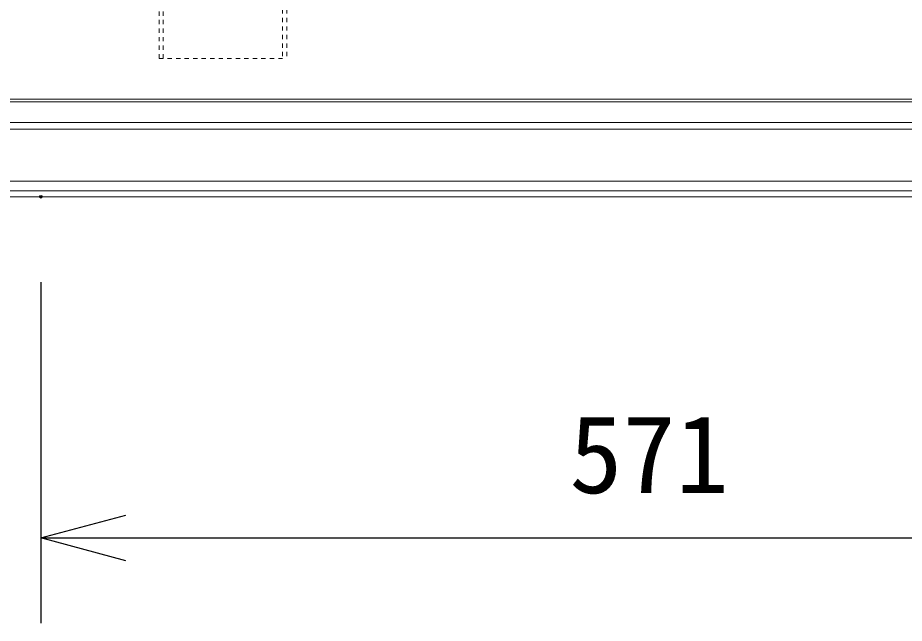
# Model space of a CAD drawing. Units: millimetres, scale not verified. Extents: x -63 to 62, y -57 to 57.
# Drawn here: x -29.01 to -8.21, y -13.48 to 0.71 of the extents above; entities that cross this region are included whole.
import ezdxf
from ezdxf.enums import TextEntityAlignment as Align

# ---------------------------------------------------------------- set-up
doc = ezdxf.new("R2010")
doc.units = ezdxf.units.MM
doc.header["$LTSCALE"] = 0.125
doc.header["$PDMODE"] = 32
doc.header["$PDSIZE"] = 0.0625
doc.linetypes.add('USER4', pattern=[1.4, 0.7, -0.7])
for name, color, linetype in [('0-0_0', 7, 'Continuous'), ('0-4_DEFPOINTS', 7, 'Continuous'), ('0-6_SUNPO', 7, 'Continuous')]:
    doc.layers.add(name, color=color, linetype=linetype)
doc.layers.add('0-5_GAIKEI', color=1, linetype='Continuous', lineweight=18)
doc.styles.add('ＭＳ ゴシック', font='')
doc.styles.get('ＭＳ ゴシック').set_extended_font_data('MS Gothic')

# ---------------------------------------------------------------- blocks, each defined once
blk = doc.blocks.new('_OPEN30')
at = {"layer": '0-0_0'}
blk.add_line((0, 0), (-1, 0), dxfattribs=at)
blk.add_lwpolyline([(-1, 0.26795), (0, 0), (-1, -0.26795)], dxfattribs=at)
blk = doc.blocks.new('D9')
at = {"layer": '0-4_DEFPOINTS'}
blk.add_point((-28.3182, 3.194), dxfattribs=at)
at = {"layer": '0-6_SUNPO'}
for p, q in [((-28.3182, 1.194), (-28.3182, -6.806)), ((-26.3182, -4.806), (-1.7682, -4.806))]:
    blk.add_line(p, q, dxfattribs=at)
at = {"layer": '0-6_SUNPO', "xscale": 2, "yscale": 2, "rotation": 180}
blk.add_blockref('_OPEN30', (-28.3182, -4.806), dxfattribs=at)
at = {"layer": '0-6_SUNPO', "style": 'ＭＳ ゴシック'}
blk.add_text('571', height=1.833, dxfattribs=at).set_placement((-15.9182, -4.306), align=Align.BOTTOM_LEFT)

msp = doc.modelspace()

# ---------------------------------------------------------------- linework, layer by layer
at = {"layer": '0-5_GAIKEI', "linetype": 'USER4'}
for p, q in [((-25.6906, -0.2391), (-25.6906, 21.3109)), ((-25.5906, -0.2391), (-25.5906, 21.3109)), ((-22.7906, 21.3109), (-22.7906, -0.2391)), ((-22.6906, 21.3109), (-22.6906, -0.2391)), ((-25.6906, -0.2391), (-22.6906, -0.2391))]:
    msp.add_line(p, q, dxfattribs=at)
at = {"layer": '0-5_GAIKEI'}
for p, q in [((8.7752, -1.1989), (-37.1563, -1.1989)), ((-37.1711, -1.2587), (8.7899, -1.2587)), ((9.324, -1.7416), (-37.7052, -1.7416)), ((9.3487, -1.9003), (-37.7299, -1.9003)), ((10.7494, -3.1192), (-39.1306, -3.1192)), ((-39.3575, -3.346), (10.9763, -3.346))]:
    msp.add_line(p, q, dxfattribs=at)
at = {"layer": '0-5_GAIKEI', "color": 7}
msp.add_line((11.1097, -3.4814), (-39.4909, -3.4814), dxfattribs=at)

# ---------------------------------------------------------------- block references
at = {"layer": '0-6_SUNPO'}
msp.add_blockref('D9', (-0.1474, -6.6754), dxfattribs=at)

doc.saveas('drawing.dxf')
